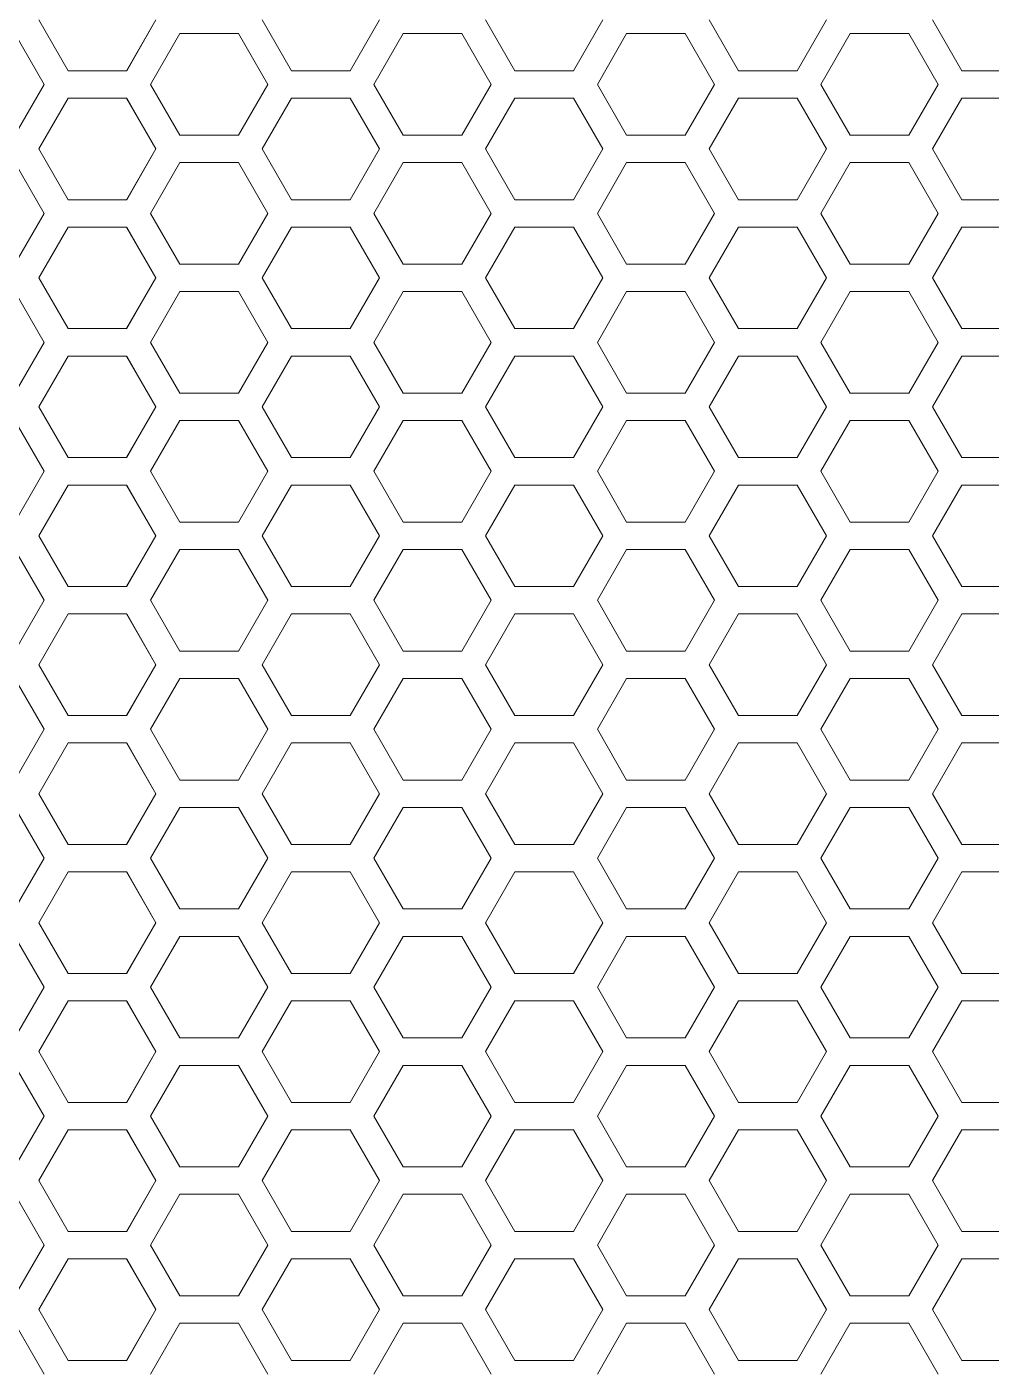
# Model space of a CAD drawing. Header units: millimetres. Extents: x 0 to 140, y -17 to 195.
# Drawn here: x 126.34 to 130.82, y 112.78 to 119 of the extents above; entities that cross this region are included whole.
import ezdxf

# ---------------------------------------------------------------- set-up
doc = ezdxf.new("R2010")
doc.units = ezdxf.units.MM
doc.layers.add('4203-42785_1_0', color=7, linetype='Continuous')

# ---------------------------------------------------------------- blocks, each defined once
blk = doc.blocks.new('a')
at = {"layer": '4203-42785_1_0', "color": 0, "linetype": 'ByBlock', "lineweight": 9}
for p, q in [((1510.0725, 437.3832), (1510.1793, 437.1983)), ((1510.3927, 437.1983), (1510.4994, 437.3832)), ((1510.8858, 437.3832), (1510.9926, 437.1983)), ((1511.206, 437.1983), (1511.3127, 437.3832)), ((1511.6991, 437.3832), (1511.8058, 437.1983)), ((1512.0192, 437.1983), (1512.1259, 437.3832)), ((1512.5124, 437.3832), (1512.6191, 437.1983)), ((1512.8325, 437.1983), (1512.9393, 437.3832)), ((1513.3256, 437.3832), (1513.4323, 437.1983)), ((1514.9521, 437.3832), (1515.0588, 437.1983)), ((1515.2723, 437.1983), (1515.379, 437.3832)), ((1515.7654, 437.3832), (1515.8721, 437.1983)), ((1516.0855, 437.1983), (1516.1923, 437.3832)), ((1510.0928, 437.1484), (1509.9861, 437.3332)), ((1510.5859, 437.3332), (1510.4792, 437.1484)), ((1510.7994, 437.3332), (1510.5859, 437.3332)), ((1510.9061, 437.1484), (1510.7994, 437.3332)), ((1511.3992, 437.3332), (1511.2925, 437.1484)), ((1511.6126, 437.3332), (1511.3992, 437.3332)), ((1511.7193, 437.1484), (1511.6126, 437.3332)), ((1512.2124, 437.3332), (1512.1057, 437.1484)), ((1512.4259, 437.3332), (1512.2124, 437.3332)), ((1512.5326, 437.1484), (1512.4259, 437.3332)), ((1513.0257, 437.3332), (1512.919, 437.1484)), ((1513.2391, 437.3332), (1513.0257, 437.3332)), ((1513.3458, 437.1484), (1513.2391, 437.3332)), ((1514.9724, 437.1484), (1514.8656, 437.3332)), ((1515.4655, 437.3332), (1515.3587, 437.1484)), ((1515.6789, 437.3332), (1515.4655, 437.3332)), ((1515.7856, 437.1484), (1515.6789, 437.3332)), ((1516.2788, 437.3332), (1516.1721, 437.1484)), ((1516.4922, 437.3332), (1516.2788, 437.3332)), ((1516.5989, 437.1484), (1516.4922, 437.3332)), ((1510.1793, 437.1983), (1510.3927, 437.1983)), ((1510.9926, 437.1983), (1511.206, 437.1983)), ((1511.8058, 437.1983), (1512.0192, 437.1983)), ((1512.6191, 437.1983), (1512.8325, 437.1983)), ((1513.4323, 437.1983), (1513.6457, 437.1983)), ((1515.0588, 437.1983), (1515.2723, 437.1983)), ((1515.8721, 437.1983), (1516.0855, 437.1983)), ((1509.9861, 436.9635), (1510.0928, 437.1484)), ((1510.4792, 437.1484), (1510.5859, 436.9635)), ((1510.7994, 436.9635), (1510.9061, 437.1484)), ((1511.2925, 437.1484), (1511.3992, 436.9635)), ((1511.6126, 436.9635), (1511.7193, 437.1484)), ((1512.1057, 437.1484), (1512.2124, 436.9635)), ((1512.4259, 436.9635), (1512.5326, 437.1484)), ((1512.919, 437.1484), (1513.0257, 436.9635)), ((1513.2391, 436.9635), (1513.3458, 437.1484)), ((1514.8656, 436.9635), (1514.9724, 437.1484)), ((1515.3587, 437.1484), (1515.4655, 436.9635)), ((1515.6789, 436.9635), (1515.7856, 437.1484)), ((1516.1721, 437.1484), (1516.2788, 436.9635)), ((1516.4922, 436.9635), (1516.5989, 437.1484)), ((1510.1793, 437.0985), (1510.0725, 436.9136)), ((1510.3927, 437.0985), (1510.1793, 437.0985)), ((1510.4994, 436.9136), (1510.3927, 437.0985)), ((1510.9926, 437.0985), (1510.8858, 436.9136)), ((1511.206, 437.0985), (1510.9926, 437.0985)), ((1511.3127, 436.9136), (1511.206, 437.0985)), ((1511.8058, 437.0985), (1511.6991, 436.9136)), ((1512.0192, 437.0985), (1511.8058, 437.0985)), ((1512.1259, 436.9136), (1512.0192, 437.0985)), ((1512.6191, 437.0985), (1512.5124, 436.9136)), ((1512.8325, 437.0985), (1512.6191, 437.0985)), ((1512.9393, 436.9136), (1512.8325, 437.0985)), ((1513.4323, 437.0985), (1513.3256, 436.9136)), ((1513.6457, 437.0985), (1513.4323, 437.0985)), ((1515.0588, 437.0985), (1514.9521, 436.9136)), ((1515.2723, 437.0985), (1515.0588, 437.0985)), ((1515.379, 436.9136), (1515.2723, 437.0985)), ((1515.8721, 437.0985), (1515.7654, 436.9136)), ((1516.0855, 437.0985), (1515.8721, 437.0985)), ((1516.1923, 436.9136), (1516.0855, 437.0985)), ((1510.5859, 436.9635), (1510.7994, 436.9635)), ((1511.3992, 436.9635), (1511.6126, 436.9635)), ((1512.2124, 436.9635), (1512.4259, 436.9635)), ((1513.0257, 436.9635), (1513.2391, 436.9635)), ((1515.4655, 436.9635), (1515.6789, 436.9635)), ((1516.2788, 436.9635), (1516.4922, 436.9635)), ((1510.0725, 436.9136), (1510.1793, 436.7287)), ((1510.3927, 436.7287), (1510.4994, 436.9136)), ((1510.8858, 436.9136), (1510.9926, 436.7287)), ((1511.206, 436.7287), (1511.3127, 436.9136)), ((1511.6991, 436.9136), (1511.8058, 436.7287)), ((1512.0192, 436.7287), (1512.1259, 436.9136)), ((1512.5124, 436.9136), (1512.6191, 436.7287)), ((1512.8325, 436.7287), (1512.9393, 436.9136)), ((1513.3256, 436.9136), (1513.4323, 436.7287)), ((1514.9521, 436.9136), (1515.0588, 436.7287)), ((1515.2723, 436.7287), (1515.379, 436.9136)), ((1515.7654, 436.9136), (1515.8721, 436.7287)), ((1516.0855, 436.7287), (1516.1923, 436.9136)), ((1510.0928, 436.6788), (1509.9861, 436.8637)), ((1510.5859, 436.8637), (1510.4792, 436.6788)), ((1510.7994, 436.8637), (1510.5859, 436.8637)), ((1510.9061, 436.6788), (1510.7994, 436.8637)), ((1511.3992, 436.8637), (1511.2925, 436.6788)), ((1511.6126, 436.8637), (1511.3992, 436.8637)), ((1511.7193, 436.6788), (1511.6126, 436.8637)), ((1512.2124, 436.8637), (1512.1057, 436.6788)), ((1512.4259, 436.8637), (1512.2124, 436.8637)), ((1512.5326, 436.6788), (1512.4259, 436.8637)), ((1513.0257, 436.8637), (1512.919, 436.6788)), ((1513.2391, 436.8637), (1513.0257, 436.8637)), ((1513.3458, 436.6788), (1513.2391, 436.8637)), ((1514.9724, 436.6788), (1514.8656, 436.8637)), ((1515.4655, 436.8637), (1515.3587, 436.6788)), ((1515.6789, 436.8637), (1515.4655, 436.8637)), ((1515.7856, 436.6788), (1515.6789, 436.8637)), ((1516.2788, 436.8637), (1516.1721, 436.6788)), ((1516.4922, 436.8637), (1516.2788, 436.8637)), ((1516.5989, 436.6788), (1516.4922, 436.8637)), ((1510.1793, 436.7287), (1510.3927, 436.7287)), ((1510.9926, 436.7287), (1511.206, 436.7287)), ((1511.8058, 436.7287), (1512.0192, 436.7287)), ((1512.6191, 436.7287), (1512.8325, 436.7287)), ((1513.4323, 436.7287), (1513.6457, 436.7287)), ((1515.0588, 436.7287), (1515.2723, 436.7287)), ((1515.8721, 436.7287), (1516.0855, 436.7287)), ((1509.9861, 436.494), (1510.0928, 436.6788)), ((1510.4792, 436.6788), (1510.5859, 436.494)), ((1510.7994, 436.494), (1510.9061, 436.6788)), ((1511.2925, 436.6788), (1511.3992, 436.494)), ((1511.6126, 436.494), (1511.7193, 436.6788)), ((1512.1057, 436.6788), (1512.2124, 436.494)), ((1512.4259, 436.494), (1512.5326, 436.6788)), ((1512.919, 436.6788), (1513.0257, 436.494)), ((1513.2391, 436.494), (1513.3458, 436.6788)), ((1514.8656, 436.494), (1514.9724, 436.6788)), ((1515.3587, 436.6788), (1515.4655, 436.494)), ((1515.6789, 436.494), (1515.7856, 436.6788)), ((1516.1721, 436.6788), (1516.2788, 436.494)), ((1516.4922, 436.494), (1516.5989, 436.6788)), ((1510.1793, 436.6289), (1510.0725, 436.4441)), ((1510.3927, 436.6289), (1510.1793, 436.6289)), ((1510.4994, 436.4441), (1510.3927, 436.6289)), ((1510.9926, 436.6289), (1510.8858, 436.4441)), ((1511.206, 436.6289), (1510.9926, 436.6289)), ((1511.3127, 436.4441), (1511.206, 436.6289)), ((1511.8058, 436.6289), (1511.6991, 436.4441)), ((1512.0192, 436.6289), (1511.8058, 436.6289)), ((1512.1259, 436.4441), (1512.0192, 436.6289)), ((1512.6191, 436.6289), (1512.5124, 436.4441)), ((1512.8325, 436.6289), (1512.6191, 436.6289)), ((1512.9393, 436.4441), (1512.8325, 436.6289)), ((1513.4323, 436.6289), (1513.3256, 436.4441)), ((1513.6457, 436.6289), (1513.4323, 436.6289)), ((1515.0588, 436.6289), (1514.9521, 436.4441)), ((1515.2723, 436.6289), (1515.0588, 436.6289)), ((1515.379, 436.4441), (1515.2723, 436.6289)), ((1515.8721, 436.6289), (1515.7654, 436.4441)), ((1516.0855, 436.6289), (1515.8721, 436.6289)), ((1516.1923, 436.4441), (1516.0855, 436.6289)), ((1510.5859, 436.494), (1510.7994, 436.494)), ((1511.3992, 436.494), (1511.6126, 436.494)), ((1512.2124, 436.494), (1512.4259, 436.494)), ((1513.0257, 436.494), (1513.2391, 436.494)), ((1515.4655, 436.494), (1515.6789, 436.494)), ((1516.2788, 436.494), (1516.4922, 436.494)), ((1510.0725, 436.4441), (1510.1793, 436.2592)), ((1510.3927, 436.2592), (1510.4994, 436.4441)), ((1510.8858, 436.4441), (1510.9926, 436.2592)), ((1511.206, 436.2592), (1511.3127, 436.4441)), ((1511.6991, 436.4441), (1511.8058, 436.2592)), ((1512.0192, 436.2592), (1512.1259, 436.4441)), ((1512.5124, 436.4441), (1512.6191, 436.2592)), ((1512.8325, 436.2592), (1512.9393, 436.4441)), ((1513.3256, 436.4441), (1513.4323, 436.2592)), ((1514.9521, 436.4441), (1515.0588, 436.2592)), ((1515.2723, 436.2592), (1515.379, 436.4441)), ((1515.7654, 436.4441), (1515.8721, 436.2592)), ((1516.0855, 436.2592), (1516.1923, 436.4441)), ((1510.0928, 436.2093), (1509.9861, 436.3942)), ((1510.5859, 436.3942), (1510.4792, 436.2093)), ((1510.7994, 436.3942), (1510.5859, 436.3942)), ((1510.9061, 436.2093), (1510.7994, 436.3942)), ((1511.3992, 436.3942), (1511.2925, 436.2093)), ((1511.6126, 436.3942), (1511.3992, 436.3942)), ((1511.7193, 436.2093), (1511.6126, 436.3942)), ((1512.2124, 436.3942), (1512.1057, 436.2093)), ((1512.4259, 436.3942), (1512.2124, 436.3942)), ((1512.5326, 436.2093), (1512.4259, 436.3942)), ((1513.0257, 436.3942), (1512.919, 436.2093)), ((1513.2391, 436.3942), (1513.0257, 436.3942)), ((1513.3458, 436.2093), (1513.2391, 436.3942)), ((1514.9724, 436.2093), (1514.8656, 436.3942)), ((1515.4655, 436.3942), (1515.3587, 436.2093)), ((1515.6789, 436.3942), (1515.4655, 436.3942)), ((1515.7856, 436.2093), (1515.6789, 436.3942)), ((1516.2788, 436.3942), (1516.1721, 436.2093)), ((1516.4922, 436.3942), (1516.2788, 436.3942)), ((1516.5989, 436.2093), (1516.4922, 436.3942)), ((1510.1793, 436.2592), (1510.3927, 436.2592)), ((1510.9926, 436.2592), (1511.206, 436.2592)), ((1511.8058, 436.2592), (1512.0192, 436.2592)), ((1512.6191, 436.2592), (1512.8325, 436.2592)), ((1513.4323, 436.2592), (1513.6457, 436.2592)), ((1515.0588, 436.2592), (1515.2723, 436.2592)), ((1515.8721, 436.2592), (1516.0855, 436.2592)), ((1509.9861, 436.0244), (1510.0928, 436.2093)), ((1510.4792, 436.2093), (1510.5859, 436.0244)), ((1510.7994, 436.0244), (1510.9061, 436.2093)), ((1511.2925, 436.2093), (1511.3992, 436.0244)), ((1511.6126, 436.0244), (1511.7193, 436.2093)), ((1512.1057, 436.2093), (1512.2124, 436.0244)), ((1512.4259, 436.0244), (1512.5326, 436.2093)), ((1512.919, 436.2093), (1513.0257, 436.0244)), ((1513.2391, 436.0244), (1513.3458, 436.2093)), ((1514.8656, 436.0244), (1514.9724, 436.2093)), ((1515.3587, 436.2093), (1515.4655, 436.0244)), ((1515.6789, 436.0244), (1515.7856, 436.2093)), ((1516.1721, 436.2093), (1516.2788, 436.0244)), ((1516.4922, 436.0244), (1516.5989, 436.2093)), ((1510.1793, 436.1594), (1510.0725, 435.9745)), ((1510.3927, 436.1594), (1510.1793, 436.1594)), ((1510.4994, 435.9745), (1510.3927, 436.1594)), ((1510.9926, 436.1594), (1510.8858, 435.9745)), ((1511.206, 436.1594), (1510.9926, 436.1594)), ((1511.3127, 435.9745), (1511.206, 436.1594)), ((1511.8058, 436.1594), (1511.6991, 435.9745)), ((1512.0192, 436.1594), (1511.8058, 436.1594)), ((1512.1259, 435.9745), (1512.0192, 436.1594)), ((1512.6191, 436.1594), (1512.5124, 435.9745)), ((1512.8325, 436.1594), (1512.6191, 436.1594)), ((1512.9393, 435.9745), (1512.8325, 436.1594)), ((1513.4323, 436.1594), (1513.3256, 435.9745)), ((1513.6457, 436.1594), (1513.4323, 436.1594)), ((1515.0588, 436.1594), (1514.9521, 435.9745)), ((1515.2723, 436.1594), (1515.0588, 436.1594)), ((1515.379, 435.9745), (1515.2723, 436.1594)), ((1515.8721, 436.1594), (1515.7654, 435.9745)), ((1516.0855, 436.1594), (1515.8721, 436.1594)), ((1516.1923, 435.9745), (1516.0855, 436.1594)), ((1510.5859, 436.0244), (1510.7994, 436.0244)), ((1511.3992, 436.0244), (1511.6126, 436.0244)), ((1512.2124, 436.0244), (1512.4259, 436.0244)), ((1513.0257, 436.0244), (1513.2391, 436.0244)), ((1515.4655, 436.0244), (1515.6789, 436.0244)), ((1516.2788, 436.0244), (1516.4922, 436.0244)), ((1510.0725, 435.9745), (1510.1793, 435.7897)), ((1510.3927, 435.7897), (1510.4994, 435.9745)), ((1510.8858, 435.9745), (1510.9926, 435.7897)), ((1511.206, 435.7897), (1511.3127, 435.9745)), ((1511.6991, 435.9745), (1511.8058, 435.7897)), ((1512.0192, 435.7897), (1512.1259, 435.9745)), ((1512.5124, 435.9745), (1512.6191, 435.7897)), ((1512.8325, 435.7897), (1512.9393, 435.9745)), ((1513.3256, 435.9745), (1513.4323, 435.7897)), ((1514.9521, 435.9745), (1515.0588, 435.7897)), ((1515.2723, 435.7897), (1515.379, 435.9745)), ((1515.7654, 435.9745), (1515.8721, 435.7897)), ((1516.0855, 435.7897), (1516.1923, 435.9745)), ((1510.0928, 435.7397), (1509.9861, 435.9246)), ((1510.5859, 435.9246), (1510.4792, 435.7397)), ((1510.7994, 435.9246), (1510.5859, 435.9246)), ((1510.9061, 435.7397), (1510.7994, 435.9246)), ((1511.3992, 435.9246), (1511.2925, 435.7397)), ((1511.6126, 435.9246), (1511.3992, 435.9246)), ((1511.7193, 435.7397), (1511.6126, 435.9246)), ((1512.2124, 435.9246), (1512.1057, 435.7397)), ((1512.4259, 435.9246), (1512.2124, 435.9246)), ((1512.5326, 435.7397), (1512.4259, 435.9246)), ((1513.0257, 435.9246), (1512.919, 435.7397)), ((1513.2391, 435.9246), (1513.0257, 435.9246)), ((1513.3458, 435.7397), (1513.2391, 435.9246)), ((1514.9724, 435.7397), (1514.8656, 435.9246)), ((1515.4655, 435.9246), (1515.3587, 435.7397)), ((1515.6789, 435.9246), (1515.4655, 435.9246)), ((1515.7856, 435.7397), (1515.6789, 435.9246)), ((1516.2788, 435.9246), (1516.1721, 435.7397)), ((1516.4922, 435.9246), (1516.2788, 435.9246)), ((1516.5989, 435.7397), (1516.4922, 435.9246)), ((1510.1793, 435.7897), (1510.3927, 435.7897)), ((1510.9926, 435.7897), (1511.206, 435.7897)), ((1511.8058, 435.7897), (1512.0192, 435.7897)), ((1512.6191, 435.7897), (1512.8325, 435.7897)), ((1513.4323, 435.7897), (1513.6457, 435.7897)), ((1515.0588, 435.7897), (1515.2723, 435.7897)), ((1515.8721, 435.7897), (1516.0855, 435.7897)), ((1509.9861, 435.5549), (1510.0928, 435.7397)), ((1510.4792, 435.7397), (1510.5859, 435.5549)), ((1510.7994, 435.5549), (1510.9061, 435.7397)), ((1511.2925, 435.7397), (1511.3992, 435.5549)), ((1511.6126, 435.5549), (1511.7193, 435.7397)), ((1512.1057, 435.7397), (1512.2124, 435.5549)), ((1512.4259, 435.5549), (1512.5326, 435.7397)), ((1512.919, 435.7397), (1513.0257, 435.5549)), ((1513.2391, 435.5549), (1513.3458, 435.7397)), ((1514.8656, 435.5549), (1514.9724, 435.7397)), ((1515.3587, 435.7397), (1515.4655, 435.5549)), ((1515.6789, 435.5549), (1515.7856, 435.7397)), ((1516.1721, 435.7397), (1516.2788, 435.5549)), ((1516.4922, 435.5549), (1516.5989, 435.7397)), ((1510.1793, 435.6898), (1510.0725, 435.505)), ((1510.3927, 435.6898), (1510.1793, 435.6898)), ((1510.4994, 435.505), (1510.3927, 435.6898)), ((1510.9926, 435.6898), (1510.8858, 435.505)), ((1511.206, 435.6898), (1510.9926, 435.6898)), ((1511.3127, 435.505), (1511.206, 435.6898)), ((1511.8058, 435.6898), (1511.6991, 435.505)), ((1512.0192, 435.6898), (1511.8058, 435.6898)), ((1512.1259, 435.505), (1512.0192, 435.6898)), ((1512.6191, 435.6898), (1512.5124, 435.505)), ((1512.8325, 435.6898), (1512.6191, 435.6898)), ((1512.9393, 435.505), (1512.8325, 435.6898)), ((1513.4323, 435.6898), (1513.3256, 435.505)), ((1513.6457, 435.6898), (1513.4323, 435.6898)), ((1515.0588, 435.6898), (1514.9521, 435.505)), ((1515.2723, 435.6898), (1515.0588, 435.6898)), ((1515.379, 435.505), (1515.2723, 435.6898)), ((1515.8721, 435.6898), (1515.7654, 435.505)), ((1516.0855, 435.6898), (1515.8721, 435.6898)), ((1516.1923, 435.505), (1516.0855, 435.6898)), ((1510.5859, 435.5549), (1510.7994, 435.5549)), ((1511.3992, 435.5549), (1511.6126, 435.5549)), ((1512.2124, 435.5549), (1512.4259, 435.5549)), ((1513.0257, 435.5549), (1513.2391, 435.5549)), ((1515.4655, 435.5549), (1515.6789, 435.5549)), ((1516.2788, 435.5549), (1516.4922, 435.5549)), ((1510.0725, 435.505), (1510.1793, 435.3201)), ((1510.3927, 435.3201), (1510.4994, 435.505)), ((1510.8858, 435.505), (1510.9926, 435.3201)), ((1511.206, 435.3201), (1511.3127, 435.505)), ((1511.6991, 435.505), (1511.8058, 435.3201)), ((1512.0192, 435.3201), (1512.1259, 435.505)), ((1512.5124, 435.505), (1512.6191, 435.3201)), ((1512.8325, 435.3201), (1512.9393, 435.505)), ((1513.3256, 435.505), (1513.4323, 435.3201)), ((1514.9521, 435.505), (1515.0588, 435.3201)), ((1515.2723, 435.3201), (1515.379, 435.505)), ((1515.7654, 435.505), (1515.8721, 435.3201)), ((1516.0855, 435.3201), (1516.1923, 435.505)), ((1510.0928, 435.2702), (1509.9861, 435.4551)), ((1510.5859, 435.4551), (1510.4792, 435.2702)), ((1510.7994, 435.4551), (1510.5859, 435.4551)), ((1510.9061, 435.2702), (1510.7994, 435.4551)), ((1511.3992, 435.4551), (1511.2925, 435.2702)), ((1511.6126, 435.4551), (1511.3992, 435.4551)), ((1511.7193, 435.2702), (1511.6126, 435.4551)), ((1512.2124, 435.4551), (1512.1057, 435.2702)), ((1512.4259, 435.4551), (1512.2124, 435.4551)), ((1512.5326, 435.2702), (1512.4259, 435.4551)), ((1513.0257, 435.4551), (1512.919, 435.2702)), ((1513.2391, 435.4551), (1513.0257, 435.4551)), ((1513.3458, 435.2702), (1513.2391, 435.4551)), ((1514.9724, 435.2702), (1514.8656, 435.4551)), ((1515.4655, 435.4551), (1515.3587, 435.2702)), ((1515.6789, 435.4551), (1515.4655, 435.4551)), ((1515.7856, 435.2702), (1515.6789, 435.4551)), ((1516.2788, 435.4551), (1516.1721, 435.2702)), ((1516.4922, 435.4551), (1516.2788, 435.4551)), ((1516.5989, 435.2702), (1516.4922, 435.4551)), ((1510.1793, 435.3201), (1510.3927, 435.3201)), ((1510.9926, 435.3201), (1511.206, 435.3201)), ((1511.8058, 435.3201), (1512.0192, 435.3201)), ((1512.6191, 435.3201), (1512.8325, 435.3201)), ((1513.4323, 435.3201), (1513.6457, 435.3201)), ((1515.0588, 435.3201), (1515.2723, 435.3201)), ((1515.8721, 435.3201), (1516.0855, 435.3201)), ((1509.9861, 435.0853), (1510.0928, 435.2702)), ((1510.4792, 435.2702), (1510.5859, 435.0853)), ((1510.7994, 435.0853), (1510.9061, 435.2702)), ((1511.2925, 435.2702), (1511.3992, 435.0853)), ((1511.6126, 435.0853), (1511.7193, 435.2702)), ((1512.1057, 435.2702), (1512.2124, 435.0853)), ((1512.4259, 435.0853), (1512.5326, 435.2702)), ((1512.919, 435.2702), (1513.0257, 435.0853)), ((1513.2391, 435.0853), (1513.3458, 435.2702)), ((1514.8656, 435.0853), (1514.9724, 435.2702)), ((1515.3587, 435.2702), (1515.4655, 435.0853)), ((1515.6789, 435.0853), (1515.7856, 435.2702)), ((1516.1721, 435.2702), (1516.2788, 435.0853)), ((1516.4922, 435.0853), (1516.5989, 435.2702)), ((1510.1793, 435.2203), (1510.0725, 435.0354)), ((1510.3927, 435.2203), (1510.1793, 435.2203)), ((1510.4994, 435.0354), (1510.3927, 435.2203)), ((1510.9926, 435.2203), (1510.8858, 435.0354)), ((1511.206, 435.2203), (1510.9926, 435.2203)), ((1511.3127, 435.0354), (1511.206, 435.2203)), ((1511.8058, 435.2203), (1511.6991, 435.0354)), ((1512.0192, 435.2203), (1511.8058, 435.2203)), ((1512.1259, 435.0354), (1512.0192, 435.2203)), ((1512.6191, 435.2203), (1512.5124, 435.0354)), ((1512.8325, 435.2203), (1512.6191, 435.2203)), ((1512.9393, 435.0354), (1512.8325, 435.2203)), ((1513.4323, 435.2203), (1513.3256, 435.0354)), ((1513.6457, 435.2203), (1513.4323, 435.2203)), ((1515.0588, 435.2203), (1514.9521, 435.0354)), ((1515.2723, 435.2203), (1515.0588, 435.2203)), ((1515.379, 435.0354), (1515.2723, 435.2203)), ((1515.8721, 435.2203), (1515.7654, 435.0354)), ((1516.0855, 435.2203), (1515.8721, 435.2203)), ((1516.1923, 435.0354), (1516.0855, 435.2203)), ((1510.5859, 435.0853), (1510.7994, 435.0853)), ((1511.3992, 435.0853), (1511.6126, 435.0853)), ((1512.2124, 435.0853), (1512.4259, 435.0853)), ((1513.0257, 435.0853), (1513.2391, 435.0853)), ((1515.4655, 435.0853), (1515.6789, 435.0853)), ((1516.2788, 435.0853), (1516.4922, 435.0853)), ((1510.0725, 435.0354), (1510.1793, 434.8506)), ((1510.3927, 434.8506), (1510.4994, 435.0354)), ((1510.8858, 435.0354), (1510.9926, 434.8506)), ((1511.206, 434.8506), (1511.3127, 435.0354)), ((1511.6991, 435.0354), (1511.8058, 434.8506)), ((1512.0192, 434.8506), (1512.1259, 435.0354)), ((1512.5124, 435.0354), (1512.6191, 434.8506)), ((1512.8325, 434.8506), (1512.9393, 435.0354)), ((1513.3256, 435.0354), (1513.4323, 434.8506)), ((1514.9521, 435.0354), (1515.0588, 434.8506)), ((1515.2723, 434.8506), (1515.379, 435.0354)), ((1515.7654, 435.0354), (1515.8721, 434.8506)), ((1516.0855, 434.8506), (1516.1923, 435.0354)), ((1510.0928, 434.8007), (1509.9861, 434.9855)), ((1510.5859, 434.9855), (1510.4792, 434.8007)), ((1510.7994, 434.9855), (1510.5859, 434.9855)), ((1510.9061, 434.8007), (1510.7994, 434.9855)), ((1511.3992, 434.9855), (1511.2925, 434.8007)), ((1511.6126, 434.9855), (1511.3992, 434.9855)), ((1511.7193, 434.8007), (1511.6126, 434.9855)), ((1512.2124, 434.9855), (1512.1057, 434.8007)), ((1512.4259, 434.9855), (1512.2124, 434.9855)), ((1512.5326, 434.8007), (1512.4259, 434.9855)), ((1513.0257, 434.9855), (1512.919, 434.8007)), ((1513.2391, 434.9855), (1513.0257, 434.9855)), ((1513.3458, 434.8007), (1513.2391, 434.9855)), ((1514.9724, 434.8007), (1514.8656, 434.9855)), ((1515.4655, 434.9855), (1515.3587, 434.8007)), ((1515.6789, 434.9855), (1515.4655, 434.9855)), ((1515.7856, 434.8007), (1515.6789, 434.9855)), ((1516.2788, 434.9855), (1516.1721, 434.8007)), ((1516.4922, 434.9855), (1516.2788, 434.9855)), ((1516.5989, 434.8007), (1516.4922, 434.9855)), ((1510.1793, 434.8506), (1510.3927, 434.8506)), ((1510.9926, 434.8506), (1511.206, 434.8506)), ((1511.8058, 434.8506), (1512.0192, 434.8506)), ((1512.6191, 434.8506), (1512.8325, 434.8506)), ((1513.4323, 434.8506), (1513.6457, 434.8506)), ((1515.0588, 434.8506), (1515.2723, 434.8506)), ((1515.8721, 434.8506), (1516.0855, 434.8506)), ((1509.9861, 434.6158), (1510.0928, 434.8007)), ((1510.4792, 434.8007), (1510.5859, 434.6158)), ((1510.7994, 434.6158), (1510.9061, 434.8007)), ((1511.2925, 434.8007), (1511.3992, 434.6158)), ((1511.6126, 434.6158), (1511.7193, 434.8007)), ((1512.1057, 434.8007), (1512.2124, 434.6158)), ((1512.4259, 434.6158), (1512.5326, 434.8007)), ((1512.919, 434.8007), (1513.0257, 434.6158)), ((1513.2391, 434.6158), (1513.3458, 434.8007)), ((1514.8656, 434.6158), (1514.9724, 434.8007)), ((1515.3587, 434.8007), (1515.4655, 434.6158)), ((1515.6789, 434.6158), (1515.7856, 434.8007)), ((1516.1721, 434.8007), (1516.2788, 434.6158)), ((1516.4922, 434.6158), (1516.5989, 434.8007)), ((1510.1793, 434.7508), (1510.0725, 434.5659)), ((1510.3927, 434.7508), (1510.1793, 434.7508)), ((1510.4994, 434.5659), (1510.3927, 434.7508)), ((1510.9926, 434.7508), (1510.8858, 434.5659)), ((1511.206, 434.7508), (1510.9926, 434.7508)), ((1511.3127, 434.5659), (1511.206, 434.7508)), ((1511.8058, 434.7508), (1511.6991, 434.5659)), ((1512.0192, 434.7508), (1511.8058, 434.7508)), ((1512.1259, 434.5659), (1512.0192, 434.7508)), ((1512.6191, 434.7508), (1512.5124, 434.5659)), ((1512.8325, 434.7508), (1512.6191, 434.7508)), ((1512.9393, 434.5659), (1512.8325, 434.7508)), ((1513.4323, 434.7508), (1513.3256, 434.5659)), ((1513.6457, 434.7508), (1513.4323, 434.7508)), ((1515.0588, 434.7508), (1514.9521, 434.5659)), ((1515.2723, 434.7508), (1515.0588, 434.7508)), ((1515.379, 434.5659), (1515.2723, 434.7508)), ((1515.8721, 434.7508), (1515.7654, 434.5659)), ((1516.0855, 434.7508), (1515.8721, 434.7508)), ((1516.1923, 434.5659), (1516.0855, 434.7508)), ((1510.5859, 434.6158), (1510.7994, 434.6158)), ((1511.3992, 434.6158), (1511.6126, 434.6158)), ((1512.2124, 434.6158), (1512.4259, 434.6158)), ((1513.0257, 434.6158), (1513.2391, 434.6158)), ((1515.4655, 434.6158), (1515.6789, 434.6158)), ((1516.2788, 434.6158), (1516.4922, 434.6158)), ((1510.0725, 434.5659), (1510.1793, 434.381)), ((1510.3927, 434.381), (1510.4994, 434.5659)), ((1510.8858, 434.5659), (1510.9926, 434.381)), ((1511.206, 434.381), (1511.3127, 434.5659)), ((1511.6991, 434.5659), (1511.8058, 434.381)), ((1512.0192, 434.381), (1512.1259, 434.5659)), ((1512.5124, 434.5659), (1512.6191, 434.381)), ((1512.8325, 434.381), (1512.9393, 434.5659)), ((1513.3256, 434.5659), (1513.4323, 434.381)), ((1514.9521, 434.5659), (1515.0588, 434.381)), ((1515.2723, 434.381), (1515.379, 434.5659)), ((1515.7654, 434.5659), (1515.8721, 434.381)), ((1516.0855, 434.381), (1516.1923, 434.5659)), ((1510.0928, 434.3311), (1509.9861, 434.516)), ((1510.5859, 434.516), (1510.4792, 434.3311)), ((1510.7994, 434.516), (1510.5859, 434.516)), ((1510.9061, 434.3311), (1510.7994, 434.516)), ((1511.3992, 434.516), (1511.2925, 434.3311)), ((1511.6126, 434.516), (1511.3992, 434.516)), ((1511.7193, 434.3311), (1511.6126, 434.516)), ((1512.2124, 434.516), (1512.1057, 434.3311)), ((1512.4259, 434.516), (1512.2124, 434.516)), ((1512.5326, 434.3311), (1512.4259, 434.516)), ((1513.0257, 434.516), (1512.919, 434.3311)), ((1513.2391, 434.516), (1513.0257, 434.516)), ((1513.3458, 434.3311), (1513.2391, 434.516)), ((1514.9724, 434.3311), (1514.8656, 434.516)), ((1515.4655, 434.516), (1515.3587, 434.3311)), ((1515.6789, 434.516), (1515.4655, 434.516)), ((1515.7856, 434.3311), (1515.6789, 434.516)), ((1516.2788, 434.516), (1516.1721, 434.3311)), ((1516.4922, 434.516), (1516.2788, 434.516)), ((1516.5989, 434.3311), (1516.4922, 434.516)), ((1510.1793, 434.381), (1510.3927, 434.381)), ((1510.9926, 434.381), (1511.206, 434.381)), ((1511.8058, 434.381), (1512.0192, 434.381)), ((1512.6191, 434.381), (1512.8325, 434.381)), ((1513.4323, 434.381), (1513.6457, 434.381)), ((1515.0588, 434.381), (1515.2723, 434.381)), ((1515.8721, 434.381), (1516.0855, 434.381)), ((1509.9861, 434.1463), (1510.0928, 434.3311)), ((1510.4792, 434.3311), (1510.5859, 434.1463)), ((1510.7994, 434.1463), (1510.9061, 434.3311)), ((1511.2925, 434.3311), (1511.3992, 434.1463)), ((1511.6126, 434.1463), (1511.7193, 434.3311)), ((1512.1057, 434.3311), (1512.2124, 434.1463)), ((1512.4259, 434.1463), (1512.5326, 434.3311)), ((1512.919, 434.3311), (1513.0257, 434.1463)), ((1513.2391, 434.1463), (1513.3458, 434.3311)), ((1514.8656, 434.1463), (1514.9724, 434.3311)), ((1515.3587, 434.3311), (1515.4655, 434.1463)), ((1515.6789, 434.1463), (1515.7856, 434.3311)), ((1516.1721, 434.3311), (1516.2788, 434.1463)), ((1516.4922, 434.1463), (1516.5989, 434.3311)), ((1510.1793, 434.2812), (1510.0725, 434.0963)), ((1510.3927, 434.2812), (1510.1793, 434.2812)), ((1510.4994, 434.0963), (1510.3927, 434.2812)), ((1510.9926, 434.2812), (1510.8858, 434.0963)), ((1511.206, 434.2812), (1510.9926, 434.2812)), ((1511.3127, 434.0963), (1511.206, 434.2812)), ((1511.8058, 434.2812), (1511.6991, 434.0963)), ((1512.0192, 434.2812), (1511.8058, 434.2812)), ((1512.1259, 434.0963), (1512.0192, 434.2812)), ((1512.6191, 434.2812), (1512.5124, 434.0963)), ((1512.8325, 434.2812), (1512.6191, 434.2812)), ((1512.9393, 434.0963), (1512.8325, 434.2812)), ((1513.4323, 434.2812), (1513.3256, 434.0963)), ((1513.6457, 434.2812), (1513.4323, 434.2812)), ((1515.0588, 434.2812), (1514.9521, 434.0963)), ((1515.2723, 434.2812), (1515.0588, 434.2812)), ((1515.379, 434.0963), (1515.2723, 434.2812)), ((1515.8721, 434.2812), (1515.7654, 434.0963)), ((1516.0855, 434.2812), (1515.8721, 434.2812)), ((1516.1923, 434.0963), (1516.0855, 434.2812)), ((1510.5859, 434.1463), (1510.7994, 434.1463)), ((1511.3992, 434.1463), (1511.6126, 434.1463)), ((1512.2124, 434.1463), (1512.4259, 434.1463)), ((1513.0257, 434.1463), (1513.2391, 434.1463)), ((1515.4655, 434.1463), (1515.6789, 434.1463)), ((1516.2788, 434.1463), (1516.4922, 434.1463)), ((1510.0725, 434.0963), (1510.1793, 433.9115)), ((1510.3927, 433.9115), (1510.4994, 434.0963)), ((1510.8858, 434.0963), (1510.9926, 433.9115)), ((1511.206, 433.9115), (1511.3127, 434.0963)), ((1511.6991, 434.0963), (1511.8058, 433.9115)), ((1512.0192, 433.9115), (1512.1259, 434.0963)), ((1512.5124, 434.0963), (1512.6191, 433.9115)), ((1512.8325, 433.9115), (1512.9393, 434.0963)), ((1513.3256, 434.0963), (1513.4323, 433.9115)), ((1514.9521, 434.0963), (1515.0588, 433.9115)), ((1515.2723, 433.9115), (1515.379, 434.0963)), ((1515.7654, 434.0963), (1515.8721, 433.9115)), ((1516.0855, 433.9115), (1516.1923, 434.0963)), ((1510.0928, 433.8616), (1509.9861, 434.0464)), ((1510.5859, 434.0464), (1510.4792, 433.8616)), ((1510.7994, 434.0464), (1510.5859, 434.0464)), ((1510.9061, 433.8616), (1510.7994, 434.0464)), ((1511.3992, 434.0464), (1511.2925, 433.8616)), ((1511.6126, 434.0464), (1511.3992, 434.0464)), ((1511.7193, 433.8616), (1511.6126, 434.0464)), ((1512.2124, 434.0464), (1512.1057, 433.8616)), ((1512.4259, 434.0464), (1512.2124, 434.0464)), ((1512.5326, 433.8616), (1512.4259, 434.0464)), ((1513.0257, 434.0464), (1512.919, 433.8616)), ((1513.2391, 434.0464), (1513.0257, 434.0464)), ((1513.3458, 433.8616), (1513.2391, 434.0464)), ((1514.9724, 433.8616), (1514.8656, 434.0464)), ((1515.4655, 434.0464), (1515.3587, 433.8616)), ((1515.6789, 434.0464), (1515.4655, 434.0464)), ((1515.7856, 433.8616), (1515.6789, 434.0464)), ((1516.2788, 434.0464), (1516.1721, 433.8616)), ((1516.4922, 434.0464), (1516.2788, 434.0464)), ((1516.5989, 433.8616), (1516.4922, 434.0464)), ((1510.1793, 433.9115), (1510.3927, 433.9115)), ((1510.9926, 433.9115), (1511.206, 433.9115)), ((1511.8058, 433.9115), (1512.0192, 433.9115)), ((1512.6191, 433.9115), (1512.8325, 433.9115)), ((1513.4323, 433.9115), (1513.6457, 433.9115)), ((1515.0588, 433.9115), (1515.2723, 433.9115)), ((1515.8721, 433.9115), (1516.0855, 433.9115)), ((1509.9861, 433.6767), (1510.0928, 433.8616)), ((1510.4792, 433.8616), (1510.5859, 433.6767)), ((1510.7994, 433.6767), (1510.9061, 433.8616)), ((1511.2925, 433.8616), (1511.3992, 433.6767)), ((1511.6126, 433.6767), (1511.7193, 433.8616)), ((1512.1057, 433.8616), (1512.2124, 433.6767)), ((1512.4259, 433.6767), (1512.5326, 433.8616)), ((1512.919, 433.8616), (1513.0257, 433.6767)), ((1513.2391, 433.6767), (1513.3458, 433.8616)), ((1514.8656, 433.6767), (1514.9724, 433.8616)), ((1515.3587, 433.8616), (1515.4655, 433.6767)), ((1515.6789, 433.6767), (1515.7856, 433.8616)), ((1516.1721, 433.8616), (1516.2788, 433.6767)), ((1516.4922, 433.6767), (1516.5989, 433.8616)), ((1510.1793, 433.8117), (1510.0725, 433.6268)), ((1510.3927, 433.8117), (1510.1793, 433.8117)), ((1510.4994, 433.6268), (1510.3927, 433.8117)), ((1510.9926, 433.8117), (1510.8858, 433.6268)), ((1511.206, 433.8117), (1510.9926, 433.8117)), ((1511.3127, 433.6268), (1511.206, 433.8117)), ((1511.8058, 433.8117), (1511.6991, 433.6268)), ((1512.0192, 433.8117), (1511.8058, 433.8117)), ((1512.1259, 433.6268), (1512.0192, 433.8117)), ((1512.6191, 433.8117), (1512.5124, 433.6268)), ((1512.8325, 433.8117), (1512.6191, 433.8117)), ((1512.9393, 433.6268), (1512.8325, 433.8117)), ((1513.4323, 433.8117), (1513.3256, 433.6268)), ((1513.6457, 433.8117), (1513.4323, 433.8117)), ((1515.0588, 433.8117), (1514.9521, 433.6268)), ((1515.2723, 433.8117), (1515.0588, 433.8117)), ((1515.379, 433.6268), (1515.2723, 433.8117)), ((1515.8721, 433.8117), (1515.7654, 433.6268)), ((1516.0855, 433.8117), (1515.8721, 433.8117)), ((1516.1923, 433.6268), (1516.0855, 433.8117)), ((1510.5859, 433.6767), (1510.7994, 433.6767)), ((1511.3992, 433.6767), (1511.6126, 433.6767)), ((1512.2124, 433.6767), (1512.4259, 433.6767)), ((1513.0257, 433.6767), (1513.2391, 433.6767)), ((1515.4655, 433.6767), (1515.6789, 433.6767)), ((1516.2788, 433.6767), (1516.4922, 433.6767)), ((1510.0725, 433.6268), (1510.1793, 433.4419)), ((1510.3927, 433.4419), (1510.4994, 433.6268)), ((1510.8858, 433.6268), (1510.9926, 433.4419)), ((1511.206, 433.4419), (1511.3127, 433.6268)), ((1511.6991, 433.6268), (1511.8058, 433.4419)), ((1512.0192, 433.4419), (1512.1259, 433.6268)), ((1512.5124, 433.6268), (1512.6191, 433.4419)), ((1512.8325, 433.4419), (1512.9393, 433.6268)), ((1513.3256, 433.6268), (1513.4323, 433.4419)), ((1514.9521, 433.6268), (1515.0588, 433.4419)), ((1515.2723, 433.4419), (1515.379, 433.6268)), ((1515.7654, 433.6268), (1515.8721, 433.4419)), ((1516.0855, 433.4419), (1516.1923, 433.6268)), ((1510.0928, 433.392), (1509.9861, 433.5769)), ((1510.5859, 433.5769), (1510.4792, 433.392)), ((1510.7994, 433.5769), (1510.5859, 433.5769)), ((1510.9061, 433.392), (1510.7994, 433.5769)), ((1511.3992, 433.5769), (1511.2925, 433.392)), ((1511.6126, 433.5769), (1511.3992, 433.5769)), ((1511.7193, 433.392), (1511.6126, 433.5769)), ((1512.2124, 433.5769), (1512.1057, 433.392)), ((1512.4259, 433.5769), (1512.2124, 433.5769)), ((1512.5326, 433.392), (1512.4259, 433.5769)), ((1513.0257, 433.5769), (1512.919, 433.392)), ((1513.2391, 433.5769), (1513.0257, 433.5769)), ((1513.3458, 433.392), (1513.2391, 433.5769)), ((1514.9724, 433.392), (1514.8656, 433.5769)), ((1515.4655, 433.5769), (1515.3587, 433.392)), ((1515.6789, 433.5769), (1515.4655, 433.5769)), ((1515.7856, 433.392), (1515.6789, 433.5769)), ((1516.2788, 433.5769), (1516.1721, 433.392)), ((1516.4922, 433.5769), (1516.2788, 433.5769)), ((1516.5989, 433.392), (1516.4922, 433.5769)), ((1510.1793, 433.4419), (1510.3927, 433.4419)), ((1510.9926, 433.4419), (1511.206, 433.4419)), ((1511.8058, 433.4419), (1512.0192, 433.4419)), ((1512.6191, 433.4419), (1512.8325, 433.4419)), ((1513.4323, 433.4419), (1513.6457, 433.4419)), ((1515.0588, 433.4419), (1515.2723, 433.4419)), ((1515.8721, 433.4419), (1516.0855, 433.4419)), ((1509.9861, 433.2072), (1510.0928, 433.392)), ((1510.4792, 433.392), (1510.5859, 433.2072)), ((1510.7994, 433.2072), (1510.9061, 433.392)), ((1511.2925, 433.392), (1511.3992, 433.2072)), ((1511.6126, 433.2072), (1511.7193, 433.392)), ((1512.1057, 433.392), (1512.2124, 433.2072)), ((1512.4259, 433.2072), (1512.5326, 433.392)), ((1512.919, 433.392), (1513.0257, 433.2072)), ((1513.2391, 433.2072), (1513.3458, 433.392)), ((1514.8656, 433.2072), (1514.9724, 433.392)), ((1515.3587, 433.392), (1515.4655, 433.2072)), ((1515.6789, 433.2072), (1515.7856, 433.392)), ((1516.1721, 433.392), (1516.2788, 433.2072)), ((1516.4922, 433.2072), (1516.5989, 433.392)), ((1510.1793, 433.3421), (1510.0725, 433.1573)), ((1510.3927, 433.3421), (1510.1793, 433.3421)), ((1510.4994, 433.1573), (1510.3927, 433.3421)), ((1510.9926, 433.3421), (1510.8858, 433.1573)), ((1511.206, 433.3421), (1510.9926, 433.3421)), ((1511.3127, 433.1573), (1511.206, 433.3421)), ((1511.8058, 433.3421), (1511.6991, 433.1573)), ((1512.0192, 433.3421), (1511.8058, 433.3421)), ((1512.1259, 433.1573), (1512.0192, 433.3421)), ((1512.6191, 433.3421), (1512.5124, 433.1573)), ((1512.8325, 433.3421), (1512.6191, 433.3421)), ((1512.9393, 433.1573), (1512.8325, 433.3421)), ((1513.4323, 433.3421), (1513.3256, 433.1573)), ((1513.6457, 433.3421), (1513.4323, 433.3421)), ((1515.0588, 433.3421), (1514.9521, 433.1573)), ((1515.2723, 433.3421), (1515.0588, 433.3421)), ((1515.379, 433.1573), (1515.2723, 433.3421)), ((1515.8721, 433.3421), (1515.7654, 433.1573)), ((1516.0855, 433.3421), (1515.8721, 433.3421)), ((1516.1923, 433.1573), (1516.0855, 433.3421)), ((1510.5859, 433.2072), (1510.7994, 433.2072)), ((1511.3992, 433.2072), (1511.6126, 433.2072)), ((1512.2124, 433.2072), (1512.4259, 433.2072)), ((1513.0257, 433.2072), (1513.2391, 433.2072)), ((1515.4655, 433.2072), (1515.6789, 433.2072)), ((1516.2788, 433.2072), (1516.4922, 433.2072)), ((1510.0725, 433.1573), (1510.1793, 432.9724)), ((1510.3927, 432.9724), (1510.4994, 433.1573)), ((1510.8858, 433.1573), (1510.9926, 432.9724)), ((1511.206, 432.9724), (1511.3127, 433.1573)), ((1511.6991, 433.1573), (1511.8058, 432.9724)), ((1512.0192, 432.9724), (1512.1259, 433.1573)), ((1512.5124, 433.1573), (1512.6191, 432.9724)), ((1512.8325, 432.9724), (1512.9393, 433.1573)), ((1513.3256, 433.1573), (1513.4323, 432.9724)), ((1514.9521, 433.1573), (1515.0588, 432.9724)), ((1515.2723, 432.9724), (1515.379, 433.1573)), ((1515.7654, 433.1573), (1515.8721, 432.9724)), ((1516.0855, 432.9724), (1516.1923, 433.1573)), ((1510.0928, 432.9225), (1509.9861, 433.1073)), ((1510.5859, 433.1073), (1510.4792, 432.9225)), ((1510.7994, 433.1073), (1510.5859, 433.1073)), ((1510.9061, 432.9225), (1510.7994, 433.1073)), ((1511.3992, 433.1073), (1511.2925, 432.9225)), ((1511.6126, 433.1073), (1511.3992, 433.1073)), ((1511.7193, 432.9225), (1511.6126, 433.1073)), ((1512.2124, 433.1073), (1512.1057, 432.9225)), ((1512.4259, 433.1073), (1512.2124, 433.1073)), ((1512.5326, 432.9225), (1512.4259, 433.1073)), ((1513.0257, 433.1073), (1512.919, 432.9225)), ((1513.2391, 433.1073), (1513.0257, 433.1073)), ((1513.3458, 432.9225), (1513.2391, 433.1073)), ((1514.9724, 432.9225), (1514.8656, 433.1073)), ((1515.4655, 433.1073), (1515.3587, 432.9225)), ((1515.6789, 433.1073), (1515.4655, 433.1073)), ((1515.7856, 432.9225), (1515.6789, 433.1073)), ((1516.2788, 433.1073), (1516.1721, 432.9225)), ((1516.4922, 433.1073), (1516.2788, 433.1073)), ((1516.5989, 432.9225), (1516.4922, 433.1073)), ((1510.1793, 432.9724), (1510.3927, 432.9724)), ((1510.9926, 432.9724), (1511.206, 432.9724)), ((1511.8058, 432.9724), (1512.0192, 432.9724)), ((1512.6191, 432.9724), (1512.8325, 432.9724)), ((1513.4323, 432.9724), (1513.6457, 432.9724)), ((1515.0588, 432.9724), (1515.2723, 432.9724)), ((1515.8721, 432.9724), (1516.0855, 432.9724)), ((1509.9861, 432.7376), (1510.0928, 432.9225)), ((1510.4792, 432.9225), (1510.5859, 432.7376)), ((1510.7994, 432.7376), (1510.9061, 432.9225)), ((1511.2925, 432.9225), (1511.3992, 432.7376)), ((1511.6126, 432.7376), (1511.7193, 432.9225)), ((1512.1057, 432.9225), (1512.2124, 432.7376)), ((1512.4259, 432.7376), (1512.5326, 432.9225)), ((1512.919, 432.9225), (1513.0257, 432.7376)), ((1513.2391, 432.7376), (1513.3458, 432.9225)), ((1514.8656, 432.7376), (1514.9724, 432.9225)), ((1515.3587, 432.9225), (1515.4655, 432.7376)), ((1515.6789, 432.7376), (1515.7856, 432.9225)), ((1516.1721, 432.9225), (1516.2788, 432.7376)), ((1516.4922, 432.7376), (1516.5989, 432.9225)), ((1510.1793, 432.8726), (1510.0725, 432.6877)), ((1510.3927, 432.8726), (1510.1793, 432.8726)), ((1510.4994, 432.6877), (1510.3927, 432.8726)), ((1510.9926, 432.8726), (1510.8858, 432.6877)), ((1511.206, 432.8726), (1510.9926, 432.8726)), ((1511.3127, 432.6877), (1511.206, 432.8726)), ((1511.8058, 432.8726), (1511.6991, 432.6877)), ((1512.0192, 432.8726), (1511.8058, 432.8726)), ((1512.1259, 432.6877), (1512.0192, 432.8726)), ((1512.6191, 432.8726), (1512.5124, 432.6877)), ((1512.8325, 432.8726), (1512.6191, 432.8726)), ((1512.9393, 432.6877), (1512.8325, 432.8726)), ((1513.4323, 432.8726), (1513.3256, 432.6877)), ((1513.6457, 432.8726), (1513.4323, 432.8726)), ((1515.0588, 432.8726), (1514.9521, 432.6877)), ((1515.2723, 432.8726), (1515.0588, 432.8726)), ((1515.379, 432.6877), (1515.2723, 432.8726)), ((1515.8721, 432.8726), (1515.7654, 432.6877)), ((1516.0855, 432.8726), (1515.8721, 432.8726)), ((1516.1923, 432.6877), (1516.0855, 432.8726)), ((1510.5859, 432.7376), (1510.7994, 432.7376)), ((1511.3992, 432.7376), (1511.6126, 432.7376)), ((1512.2124, 432.7376), (1512.4259, 432.7376)), ((1513.0257, 432.7376), (1513.2391, 432.7376)), ((1515.4655, 432.7376), (1515.6789, 432.7376)), ((1516.2788, 432.7376), (1516.4922, 432.7376)), ((1510.0725, 432.6877), (1510.1793, 432.5028)), ((1510.3927, 432.5028), (1510.4994, 432.6877)), ((1510.8858, 432.6877), (1510.9926, 432.5028)), ((1511.206, 432.5028), (1511.3127, 432.6877)), ((1511.6991, 432.6877), (1511.8058, 432.5028)), ((1512.0192, 432.5028), (1512.1259, 432.6877)), ((1512.5124, 432.6877), (1512.6191, 432.5028)), ((1512.8325, 432.5028), (1512.9393, 432.6877)), ((1513.3256, 432.6877), (1513.4323, 432.5028)), ((1514.9521, 432.6877), (1515.0588, 432.5028)), ((1515.2723, 432.5028), (1515.379, 432.6877)), ((1515.7654, 432.6877), (1515.8721, 432.5028)), ((1516.0855, 432.5028), (1516.1923, 432.6877)), ((1510.0928, 432.4529), (1509.9861, 432.6378)), ((1510.5859, 432.6378), (1510.4792, 432.4529)), ((1510.7994, 432.6378), (1510.5859, 432.6378)), ((1510.9061, 432.4529), (1510.7994, 432.6378)), ((1511.3992, 432.6378), (1511.2925, 432.4529)), ((1511.6126, 432.6378), (1511.3992, 432.6378)), ((1511.7193, 432.4529), (1511.6126, 432.6378)), ((1512.2124, 432.6378), (1512.1057, 432.4529)), ((1512.4259, 432.6378), (1512.2124, 432.6378)), ((1512.5326, 432.4529), (1512.4259, 432.6378)), ((1513.0257, 432.6378), (1512.919, 432.4529)), ((1513.2391, 432.6378), (1513.0257, 432.6378)), ((1513.3458, 432.4529), (1513.2391, 432.6378)), ((1514.9724, 432.4529), (1514.8656, 432.6378)), ((1515.4655, 432.6378), (1515.3587, 432.4529)), ((1515.6789, 432.6378), (1515.4655, 432.6378)), ((1515.7856, 432.4529), (1515.6789, 432.6378)), ((1516.2788, 432.6378), (1516.1721, 432.4529)), ((1516.4922, 432.6378), (1516.2788, 432.6378)), ((1516.5989, 432.4529), (1516.4922, 432.6378)), ((1510.1793, 432.5028), (1510.3927, 432.5028)), ((1510.9926, 432.5028), (1511.206, 432.5028)), ((1511.8058, 432.5028), (1512.0192, 432.5028)), ((1512.6191, 432.5028), (1512.8325, 432.5028)), ((1513.4323, 432.5028), (1513.6457, 432.5028)), ((1515.0588, 432.5028), (1515.2723, 432.5028)), ((1515.8721, 432.5028), (1516.0855, 432.5028))]:
    blk.add_line(p, q, dxfattribs=at)

msp = doc.modelspace()

# ---------------------------------------------------------------- block references
at = {"lineweight": 15, "xscale": 1.275468447124703, "yscale": 1.275468447124703, "zscale": 1.275468447124703}
for p in [(-1805.8773, -438.8363), (-1799.6535, -438.8363)]:
    msp.add_blockref('a', p, dxfattribs=at)

doc.saveas('drawing.dxf')
